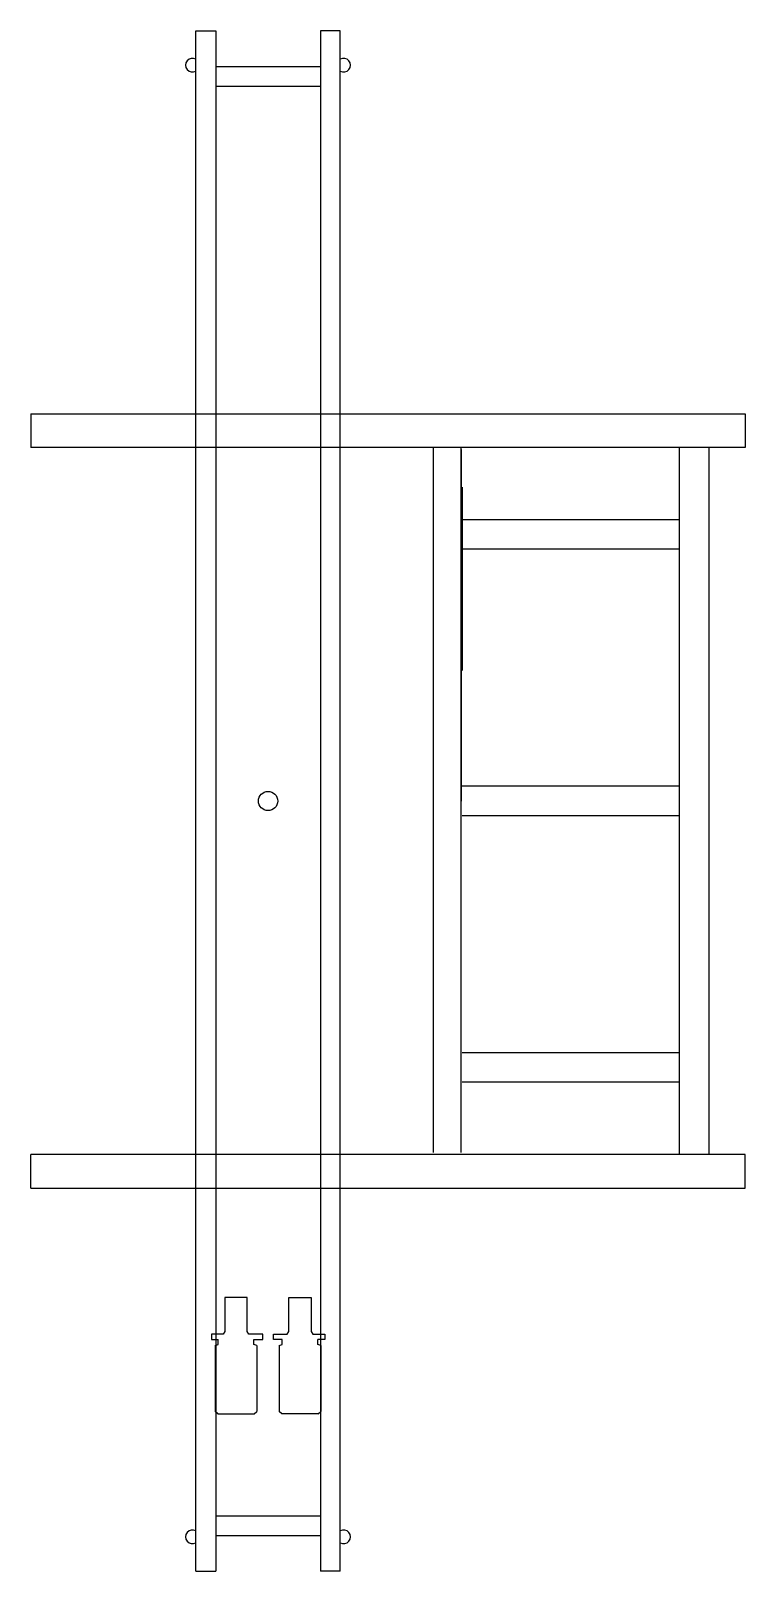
# Model space of a CAD drawing. Extents: x -1200 to 2415, y -3900 to 3900.
import ezdxf

# ---------------------------------------------------------------- set-up
doc = ezdxf.new("R2010")
doc.units = 0
doc.layers.get('0').update_dxf_attribs({"linetype": 'CONTINUOUS'})

msp = doc.modelspace()

# ---------------------------------------------------------------- linework, layer by layer
at = {"color": 7, "linetype": 'CONTINUOUS'}
for p, q in [((-364.994716, -3900.006727), (-364.994716, 3900.006727)), ((-364.994716, 3900.006727), (-264.994713, 3899.998794)), ((-264.994713, 3899.998794), (-264.994714, -3899.998794)), ((364.994716, 3900.006727), (264.994713, 3899.998794)), ((264.994713, 3899.998794), (264.994713, -3899.998794)), ((364.994716, -3900.006727), (364.994716, 3900.006727)), ((-264.994713, 3719.998794), (264.994713, 3719.998794)), ((-264.994713, 3619.998794), (264.994713, 3619.998794)), ((-1200.485184, 1960.000002), (-1200.485184, 1789.9991)), ((-1200.485184, 1960.000002), (2414.514816, 1960)), ((2414.514816, 1960), (2414.514816, 1789.9991)), ((2414.514816, 1789.9991), (-1200.485184, 1789.9991)), ((837.014816, -1779.5), (837.014816, 1789.9991)), ((977.014815, 1779.5), (977.014815, 0)), ((977.014816, -1779.5), (977.014816, 1789.9991)), ((2082.014815, -1789.9991), (2082.014815, 1789.9991)), ((2232.014773, -1789.9991), (2232.014773, 1789.9991)), ((982.014815, 1589.679113), (982.014815, 659.999998)), ((2082.014815, 1424.5), (982.014816, 1424.5)), ((2082.014815, 1274.5), (982.014815, 1274.5)), ((837.014816, -1779.5), (837.014815, 0)), ((977.014816, -1779.5), (977.014815, 0)), ((2082.014815, 75), (982.014815, 75)), ((2082.014815, -75), (982.014815, -75)), ((2082.014815, -1274.5), (982.014815, -1274.5)), ((2082.014815, -1424.5), (982.014816, -1424.5)), ((2414.514816, -1789.999101), (-1200.485184, -1789.9991)), ((-1200.485184, -1960.000002), (-1200.485184, -1789.9991)), ((2414.514816, -1960.000001), (2414.514816, -1789.999101)), ((-1200.485184, -1960.000002), (2414.514816, -1960.000001)), ((-105.997648, -2514.001686), (-217.997648, -2514.001686)), ((-217.997648, -2514.001686), (-217.997648, -2686.001686)), ((-105.997648, -2686.001686), (-105.997648, -2514.001686)), ((105.997648, -2686.001686), (105.997648, -2514.001686)), ((105.997648, -2514.001686), (217.997648, -2514.001686)), ((217.997648, -2514.001686), (217.997648, -2686.001686)), ((-226.997648, -2700.501686), (-286.997648, -2700.501686)), ((-286.997648, -2700.501686), (-286.997648, -2726.501686)), ((-286.997648, -2726.501686), (-251.997648, -2726.501686)), ((-251.997648, -2752.501686), (-251.997648, -2726.501686)), ((-217.997648, -2686.001686), (-226.997648, -2700.501686)), ((-96.997648, -2700.501686), (-105.997648, -2686.001686)), ((-26.997648, -2700.501686), (-96.997648, -2700.501686)), ((-71.997648, -2752.501686), (-71.997648, -2726.501686)), ((-71.997648, -2726.501686), (-26.997648, -2726.501686)), ((-26.997648, -2726.501686), (-26.997648, -2700.501686)), ((26.997648, -2726.501686), (26.997648, -2700.501686)), ((26.997648, -2700.501686), (96.997648, -2700.501686)), ((71.997648, -2726.501686), (26.997648, -2726.501686)), ((71.997648, -2752.501686), (71.997648, -2726.501686)), ((96.997648, -2700.501686), (105.997648, -2686.001686)), ((217.997648, -2686.001686), (226.997648, -2700.501686)), ((226.997648, -2700.501686), (286.997648, -2700.501686)), ((251.997648, -2752.501686), (251.997648, -2726.501686)), ((286.997648, -2726.501686), (251.997648, -2726.501686)), ((286.997648, -2700.501686), (286.997648, -2726.501686)), ((-266.997649, -2757.501686), (-251.997648, -2752.501686)), ((-266.997649, -2757.501686), (-266.997649, -3091.894653)), ((-56.997648, -2757.501686), (-71.997648, -2752.501686)), ((-56.997648, -2757.501686), (-56.997648, -3091.894653)), ((56.997648, -2757.501686), (71.997648, -2752.501686)), ((56.997648, -2757.501686), (56.997648, -3091.894653)), ((266.997649, -2757.501686), (251.997648, -2752.501686)), ((266.997649, -2757.501686), (266.997649, -3091.894653)), ((-254.111809, -3102.491802), (-266.997649, -3091.894653)), ((-254.111809, -3102.491802), (-69.883488, -3102.491802)), ((-69.883488, -3102.491802), (-56.997648, -3091.894653)), ((69.883488, -3102.491802), (56.997648, -3091.894653)), ((254.111809, -3102.491802), (69.883488, -3102.491802)), ((254.111809, -3102.491802), (266.997649, -3091.894653)), ((-264.994713, -3619.998794), (264.994713, -3619.998794)), ((-264.994713, -3719.998794), (264.994713, -3719.998794)), ((-364.994716, -3900.006727), (-264.994713, -3899.998794)), ((364.994716, -3900.006727), (264.994713, -3899.998794))]:
    msp.add_line(p, q, dxfattribs=at)
msp.add_circle((0, 0), 48.68596, dxfattribs=at)
for centre, start, end in [((-382.494713, 3725.998795), 60.000006, 299.999994), ((382.494713, 3725.998795), 240.000006, 119.999994), ((-382.494713, -3725.998795), 60.000006, 299.999994), ((382.494713, -3725.998795), 240.000006, 119.999994)]:
    msp.add_arc(centre, 35, start, end, dxfattribs=at)

doc.saveas('drawing.dxf')
